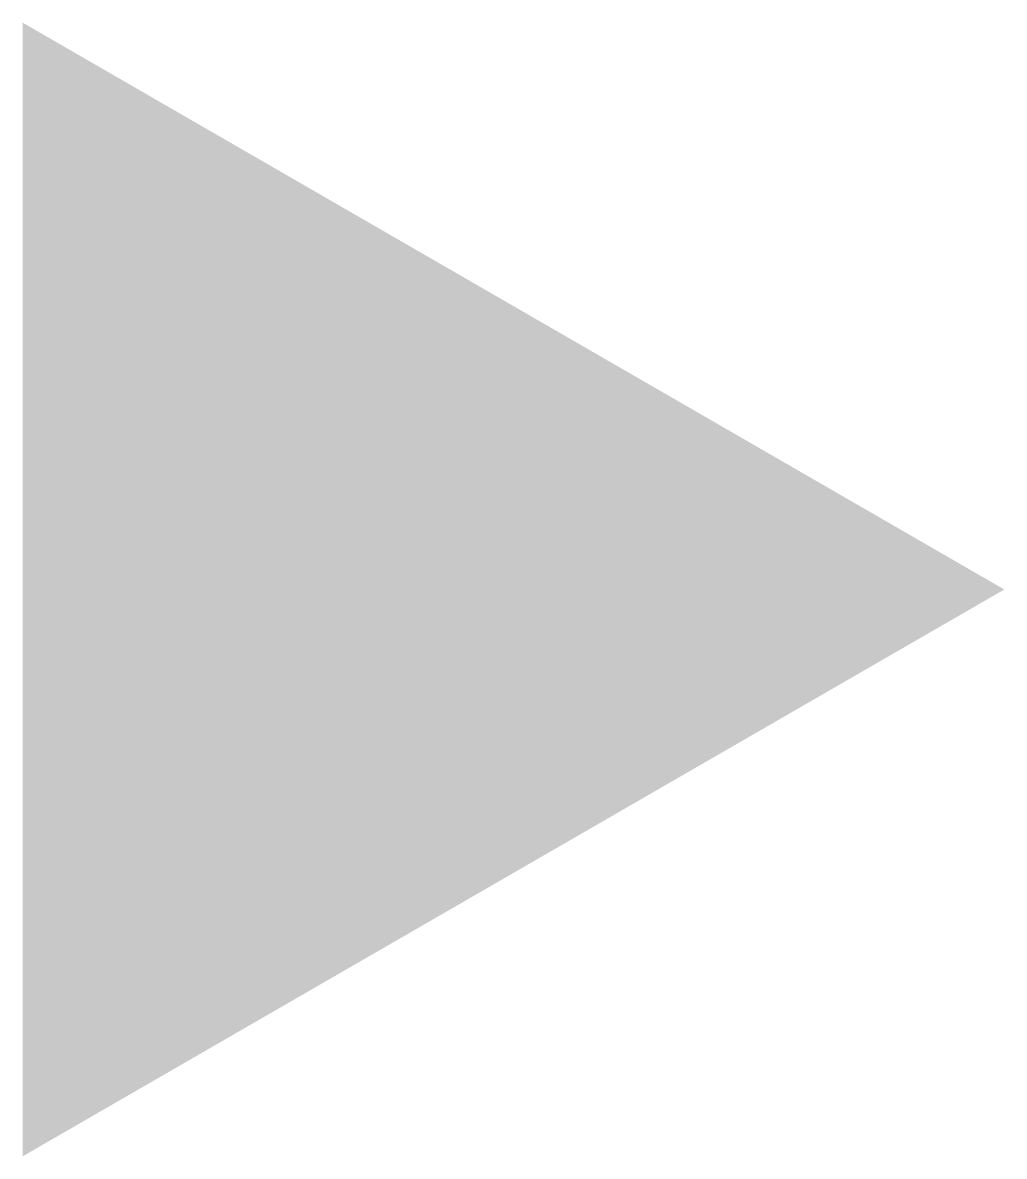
# Model space of a CAD drawing. Extents: x 0 to 4.33, y -2.5 to 2.5.
import ezdxf

# ---------------------------------------------------------------- set-up
doc = ezdxf.new("R2010")
doc.units = 0
doc.header["$LTSCALE"] = 10
doc.header["$MEASUREMENT"] = 0
doc.layers.get('0').update_dxf_attribs({"linetype": 'CONTINUOUS'})

msp = doc.modelspace()

# ---------------------------------------------------------------- linework, layer by layer
msp.add_solid([(0, 2.5), (0, -2.5), (4.3301, 0)])

doc.saveas('drawing.dxf')
